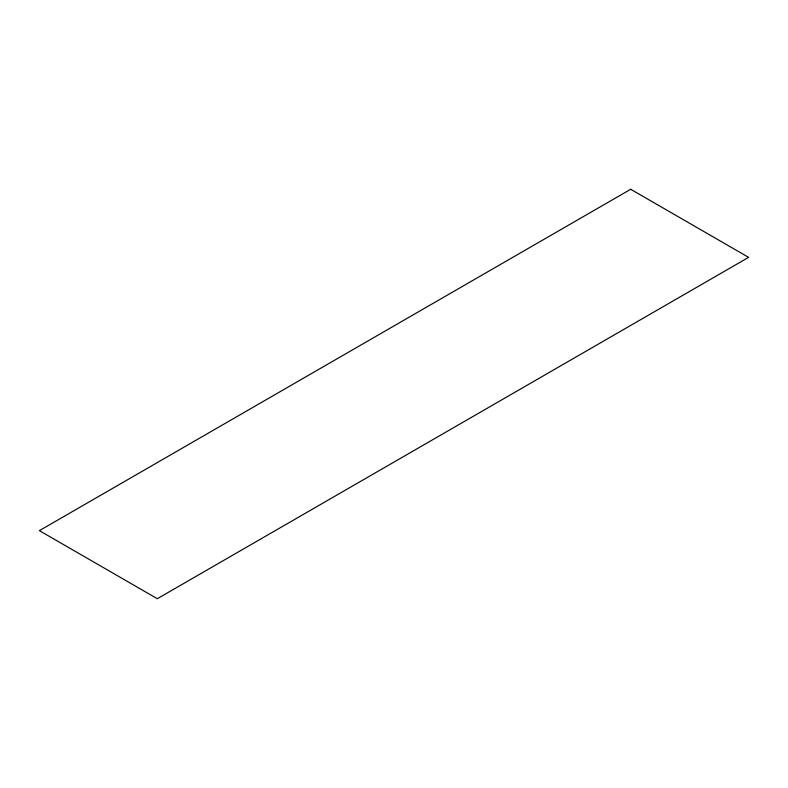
<?xml version="1.0" encoding="UTF-8"?>
<svg xmlns="http://www.w3.org/2000/svg" width="788" height="788" viewBox="0 0 788 788"><rect width="100%" height="100%" fill="white"/><g stroke="black" fill="none" stroke-linecap="round" stroke-linejoin="round"><path stroke-width="1.18" d="M630.686 189.278L39.4 530.649L157.314 598.722L748.6 257.351L630.686 189.278"/></g></svg>
